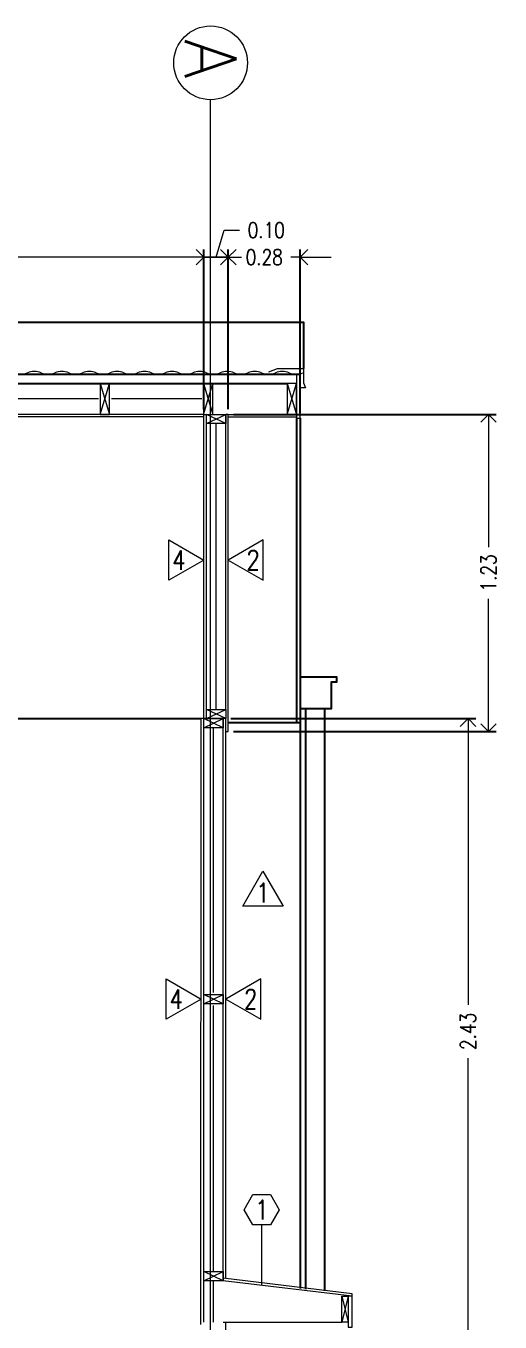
# Model space of a CAD drawing. Header units: inches. Extents: x 10.8 to 60.4, y 12.2 to 79.7.
# Drawn here: x 54.8 to 56.64, y 37.58 to 42.6 of the extents above; entities that cross this region are included whole.
import ezdxf
from ezdxf.enums import TextEntityAlignment as Align

# ---------------------------------------------------------------- set-up
doc = ezdxf.new("R2010")
doc.units = ezdxf.units.IN
doc.header["$MEASUREMENT"] = 0
doc.layers.get('DEFPOINTS').update_dxf_attribs({"color": 210})
for name, color, linetype, lineweight in [('A-ANNO-DIMS', 3, 'Continuous', 18), ('A-ANNO-SYMB', 3, 'Continuous', 18), ('A-ANNO-TEXT', 3, 'Continuous', 18), ('A-DETL-MBND', 3, 'Continuous', 18), ('A-ELEV-MBE2', 4, 'Continuous', 25), ('A-WALL-PATT', 8, 'Continuous', 18), ('A-WALL-STUD', 3, 'Continuous', 18)]:
    doc.layers.add(name, color=color, linetype=linetype, lineweight=lineweight)
doc.styles.add('E-ROMANS', font='romans.shx', dxfattribs={"width": 0.8})
doc.dimstyles.new('E-0050_ARW_12', dxfattribs={"dimscale": 0.001, "dimtxt": 60, "dimasz": 60, "dimexe": 30, "dimexo": 20, "dimgap": 30, "dimtad": 0, "dimzin": 0, "dimdsep": 46, "dimtxsty": 'E-ROMANS', "dimblk": 'OPEN90', "dimcen": 30, "dimclrd": 256, "dimclre": 256, "dimclrt": 256, "dimadec": 0, "dimazin": 0, "dimtfac": 1, "dimtmove": 1, "dimatfit": 3, "dimldrblk": 'OPEN90', "dimfxl": 1, "dimtfill": 1, "dimtolj": 1, "dimtzin": 0, "dimlwd": -1, "dimarcsym": 0})

# ---------------------------------------------------------------- blocks, each defined once
blk = doc.blocks.new('_Open90')
at = {"color": 0, "linetype": 'ByBlock', "lineweight": -2}
for p, q in [((0, 0), (-1, 0)), ((-0.5, 0.5), (0, 0)), ((0, 0), (-0.5, -0.5))]:
    blk.add_line(p, q, dxfattribs=at)
blk = doc.blocks.new('*D1254')
at = {"layer": 'A-ANNO-DIMS', "lineweight": -2, "transparency": 16777216}
for p, q in [((55.5956, 39.9165), (56.5452, 39.9165)), ((55.5956, 37.4905), (56.5452, 37.4905))]:
    blk.add_line(p, q, dxfattribs=at)
at = {"layer": 'A-ANNO-DIMS', "transparency": 16777216}
for p, q in [((56.5152, 39.8565), (56.5152, 38.8066)), ((56.5152, 37.5505), (56.5152, 38.6003))]:
    blk.add_line(p, q, dxfattribs=at)
at = {"layer": 'DEFPOINTS', "color": 0, "transparency": 16777216}
for p in [(55.5756, 39.9165), (56.5152, 39.9165), (55.5756, 37.4905)]:
    blk.add_point(p, dxfattribs=at)
at = {"layer": 'A-ANNO-DIMS', "transparency": 16777216, "xscale": 0.06, "yscale": 0.06, "zscale": 0.06}
for p, rotation in [((56.5152, 39.9165), 90), ((56.5152, 37.4905), 270)]:
    blk.add_blockref('_Open90', p, dxfattribs=dict(at, rotation=rotation))
at = {"layer": 'A-ANNO-DIMS', "transparency": 16777216, "insert": (56.5152, 38.7035), "char_height": 0.06, "attachment_point": 5, "rotation": 90, "style": 'E-ROMANS', "bg_fill": 3, "box_fill_scale": 1.25, "bg_fill_color": 256, "bg_fill_true_color": 13158600, "bg_fill_transparency": 0}
blk.add_mtext('\\A1;2.43', dxfattribs=at)
blk = doc.blocks.new('*D1328')
at = {"layer": 'A-ANNO-DIMS', "lineweight": -2, "transparency": 16777216}
for p, q in [((55.6056, 41.0964), (56.6243, 41.0964)), ((55.6056, 39.8665), (56.6243, 39.8665))]:
    blk.add_line(p, q, dxfattribs=at)
at = {"layer": 'A-ANNO-DIMS', "transparency": 16777216}
for p, q in [((56.5943, 41.0364), (56.5943, 40.5811)), ((56.5943, 39.9265), (56.5943, 40.3817))]:
    blk.add_line(p, q, dxfattribs=at)
at = {"layer": 'DEFPOINTS', "color": 0, "transparency": 16777216}
for p in [(55.5856, 41.0964), (56.5943, 41.0964), (55.5856, 39.8665)]:
    blk.add_point(p, dxfattribs=at)
at = {"layer": 'A-ANNO-DIMS', "transparency": 16777216, "xscale": 0.06, "yscale": 0.06, "zscale": 0.06}
for p, rotation in [((56.5943, 41.0964), 90), ((56.5943, 39.8665), 270)]:
    blk.add_blockref('_Open90', p, dxfattribs=dict(at, rotation=rotation))
at = {"layer": 'A-ANNO-DIMS', "transparency": 16777216, "insert": (56.5943, 40.4814), "char_height": 0.06, "attachment_point": 5, "rotation": 90, "style": 'E-ROMANS', "bg_fill": 3, "box_fill_scale": 1.25, "bg_fill_color": 256, "bg_fill_true_color": 13158600, "bg_fill_transparency": 0}
blk.add_mtext('\\A1;1.23', dxfattribs=at)
blk = doc.blocks.new('*D1338')
at = {"layer": 'A-ANNO-DIMS', "lineweight": -2, "transparency": 16777216}
for p, q in [((52.1286, 41.1164), (52.1286, 41.7361)), ((55.4906, 41.1164), (55.4906, 41.7361))]:
    blk.add_line(p, q, dxfattribs=at)
at = {"layer": 'A-ANNO-DIMS', "transparency": 16777216}
for p, q in [((52.1886, 41.7061), (53.7065, 41.7061)), ((55.4306, 41.7061), (53.9128, 41.7061))]:
    blk.add_line(p, q, dxfattribs=at)
at = {"layer": 'DEFPOINTS', "color": 0, "transparency": 16777216}
for p in [(55.4906, 41.7061), (52.1286, 41.0964), (55.4906, 41.0964)]:
    blk.add_point(p, dxfattribs=at)
at = {"layer": 'A-ANNO-DIMS', "transparency": 16777216, "xscale": 0.06, "yscale": 0.06, "zscale": 0.06, "rotation": 180}
blk.add_blockref('_Open90', (52.1286, 41.7061), dxfattribs=at)
at = {"layer": 'A-ANNO-DIMS', "transparency": 16777216, "xscale": 0.06, "yscale": 0.06, "zscale": 0.06}
blk.add_blockref('_Open90', (55.4906, 41.7061), dxfattribs=at)
at = {"layer": 'A-ANNO-DIMS', "transparency": 16777216, "insert": (53.8096, 41.7061), "char_height": 0.06, "attachment_point": 5, "style": 'E-ROMANS', "bg_fill": 3, "box_fill_scale": 1.25, "bg_fill_color": 256, "bg_fill_true_color": 13158600, "bg_fill_transparency": 0}
blk.add_mtext('\\A1;3.36', dxfattribs=at)
blk = doc.blocks.new('*D1339')
at = {"layer": 'A-ANNO-DIMS', "transparency": 16777216}
for p, q in [((55.5381, 41.7061), (55.5696, 41.8111)), ((55.5696, 41.8111), (55.6296, 41.8111)), ((55.4306, 41.7061), (55.3706, 41.7061)), ((55.4906, 41.7061), (55.5856, 41.7061)), ((55.4906, 41.7061), (55.5856, 41.7061)), ((55.6456, 41.7061), (55.7056, 41.7061))]:
    blk.add_line(p, q, dxfattribs=at)
at = {"layer": 'A-ANNO-DIMS', "lineweight": -2, "transparency": 16777216}
for p, q in [((55.4906, 41.1164), (55.4906, 41.7361)), ((55.5856, 41.1164), (55.5856, 41.7361))]:
    blk.add_line(p, q, dxfattribs=at)
at = {"layer": 'DEFPOINTS', "color": 0, "transparency": 16777216}
for p in [(55.5856, 41.7061), (55.4906, 41.0964), (55.5856, 41.0964)]:
    blk.add_point(p, dxfattribs=at)
at = {"layer": 'A-ANNO-DIMS', "transparency": 16777216, "xscale": 0.06, "yscale": 0.06, "zscale": 0.06}
blk.add_blockref('_Open90', (55.4906, 41.7061), dxfattribs=at)
at = {"layer": 'A-ANNO-DIMS', "transparency": 16777216, "xscale": 0.06, "yscale": 0.06, "zscale": 0.06, "rotation": 180}
blk.add_blockref('_Open90', (55.5856, 41.7061), dxfattribs=at)
at = {"layer": 'A-ANNO-DIMS', "transparency": 16777216, "insert": (55.7328, 41.8111), "char_height": 0.06, "attachment_point": 5, "style": 'E-ROMANS', "bg_fill": 3, "box_fill_scale": 1.25, "bg_fill_color": 256, "bg_fill_true_color": 13158600, "bg_fill_transparency": 0}
blk.add_mtext('\\A1;0.10', dxfattribs=at)
blk = doc.blocks.new('*D1340')
at = {"layer": 'A-ANNO-DIMS', "lineweight": -2, "transparency": 16777216}
for p, q in [((55.5856, 41.1164), (55.5856, 41.7361)), ((55.8646, 41.1014), (55.8646, 41.7361))]:
    blk.add_line(p, q, dxfattribs=at)
at = {"layer": 'A-ANNO-DIMS', "transparency": 16777216}
for p, q in [((55.5256, 41.7061), (55.4656, 41.7061)), ((55.5856, 41.7061), (55.622, 41.7061)), ((55.8646, 41.7061), (55.8283, 41.7061)), ((55.9246, 41.7061), (55.9846, 41.7061))]:
    blk.add_line(p, q, dxfattribs=at)
at = {"layer": 'DEFPOINTS', "color": 0, "transparency": 16777216}
for p in [(55.8646, 41.7061), (55.5856, 41.0964), (55.8646, 41.0814)]:
    blk.add_point(p, dxfattribs=at)
at = {"layer": 'A-ANNO-DIMS', "transparency": 16777216, "xscale": 0.06, "yscale": 0.06, "zscale": 0.06}
blk.add_blockref('_Open90', (55.5856, 41.7061), dxfattribs=at)
at = {"layer": 'A-ANNO-DIMS', "transparency": 16777216, "xscale": 0.06, "yscale": 0.06, "zscale": 0.06, "rotation": 180}
blk.add_blockref('_Open90', (55.8646, 41.7061), dxfattribs=at)
at = {"layer": 'A-ANNO-DIMS', "transparency": 16777216, "insert": (55.7251, 41.7061), "char_height": 0.06, "attachment_point": 5, "style": 'E-ROMANS', "bg_fill": 3, "box_fill_scale": 1.25, "bg_fill_color": 256, "bg_fill_true_color": 13158600, "bg_fill_transparency": 0}
blk.add_mtext('\\A1;0.28', dxfattribs=at)

msp = doc.modelspace()

# ---------------------------------------------------------------- linework, layer by layer
at = {"layer": 'A-ANNO-SYMB'}
msp.add_line((55.5171, 33.707), (55.5171, 42.3167), dxfattribs=at)
msp.add_lwpolyline([(55.7424, 41.2618), (55.7424, 41.2618), (55.7771, 41.2742), (55.8771, 41.2742), (55.8771, 41.2192), (55.8846, 41.1992), (55.8671, 41.1992)], dxfattribs=at)
msp.add_circle((55.5171, 42.4598), 0.143, dxfattribs=at)
for centre, start, end in [((54.78, 41.3256), 248.5813, 291.4187), ((54.8335, 41.1894), 68.5813, 111.4187), ((54.8869, 41.3256), 248.5813, 291.4187), ((54.9403, 41.1894), 68.5813, 111.4187), ((54.9937, 41.3256), 248.5813, 291.4187), ((55.0472, 41.1894), 68.5813, 111.4187), ((55.1006, 41.3256), 248.5813, 291.4187), ((55.154, 41.1894), 68.5813, 111.4187), ((55.2074, 41.3256), 248.5813, 291.4187), ((55.2609, 41.1894), 68.5813, 111.4187), ((55.3143, 41.3256), 248.5813, 291.4187), ((55.3677, 41.1894), 68.5813, 111.4187), ((55.4211, 41.3256), 248.5813, 291.4187), ((55.4746, 41.1894), 68.5813, 111.4187), ((55.528, 41.3256), 248.5813, 291.4187), ((55.5814, 41.1894), 68.5813, 111.4187), ((55.6348, 41.3256), 248.5813, 291.4187), ((55.6882, 41.1894), 68.5813, 111.4187), ((55.7417, 41.3256), 248.5813, 291.4187), ((55.7951, 41.1894), 68.5813, 111.4187), ((55.8485, 41.3256), 248.5813, 291.4187)]:
    msp.add_arc(centre, 0.0731, start, end, dxfattribs=at)
at = {"layer": 'A-ANNO-TEXT'}
for points in [[(55.4906, 40.5314), (55.3547, 40.453), (55.3547, 40.6099)], [(55.5856, 40.5314), (55.7215, 40.453), (55.7215, 40.6099)], [(55.4806, 38.829), (55.3447, 38.7505), (55.3447, 38.9074)]]:
    msp.add_lwpolyline(points, close=True, dxfattribs=at)
at = {"layer": 'A-DETL-MBND'}
for p, q in [((55.4906, 41.0964), (52.1186, 41.0964)), ((55.4906, 41.0864), (52.1286, 41.0864)), ((55.5856, 41.0964), (55.8136, 41.0964)), ((55.5856, 41.0864), (55.8496, 41.0864)), ((55.4796, 37.5665), (55.4806, 39.9165)), ((55.4906, 37.5765), (55.4906, 39.9165)), ((55.5756, 37.7448), (55.5756, 39.9165)), ((55.5756, 37.4905), (55.5756, 37.5765))]:
    msp.add_line(p, q, dxfattribs=at)
for points in [[(55.5006, 39.9165), (55.4906, 39.9165), (55.4906, 41.0964)], [(55.5006, 39.9525), (55.5006, 41.0964)], [(55.5756, 39.9525), (55.5756, 41.0964)], [(55.5856, 41.0964), (55.5756, 41.0964)], [(55.4906, 39.9165), (55.4806, 39.9165)], [(55.5656, 37.7365), (55.5656, 39.9165)]]:
    msp.add_lwpolyline(points, dxfattribs=at)
at = {"layer": 'A-ELEV-MBE2'}
msp.add_line((52.1286, 39.9165), (55.4806, 39.9165), dxfattribs=at)
for points in [[(48.2826, 41.2524), (55.8646, 41.2524)], [(48.2826, 41.2164), (55.8136, 41.2164)], [(55.8646, 40.0782), (56.0046, 40.0782), (56.0046, 40.0582), (55.9846, 40.0582), (55.9846, 39.9545), (55.8646, 39.9545)]]:
    msp.add_lwpolyline(points, dxfattribs=at)
at = {"layer": 'A-WALL-PATT', "ltscale": 0.15}
for p, q in [((55.0826, 41.1564), (54.7326, 41.1564)), ((55.4826, 41.1564), (55.1326, 41.1564))]:
    msp.add_line(p, q, dxfattribs=at)
at = {"layer": 'A-WALL-PATT', "ltscale": 0.1}
for p, q in [((55.5381, 39.9525), (55.5381, 41.0604)), ((55.5281, 38.854), (55.5281, 39.8805)), ((55.5281, 37.7725), (55.5281, 38.804)), ((55.5281, 37.5765), (55.5281, 37.7365))]:
    msp.add_line(p, q, dxfattribs=at)
at = {"layer": 'A-WALL-STUD'}
msp.add_lwpolyline([(55.8496, 41.2524), (55.8496, 41.0964), (55.8496, 41.0814), (55.8646, 41.0814), (55.8646, 41.2524), (55.8496, 41.2524)], dxfattribs=at)

# ---------------------------------------------------------------- texts
at = {"layer": 'A-ANNO-TEXT', "char_height": 0.075, "attachment_point": 5, "style": 'E-ROMANS'}
for s, insert, rotation in [('\\pi-0.45,l0.45,t0.45;4', (55.3937, 40.5314), 359.9995), ('\\pi-0.45,l0.45,t0.45;2', (55.6825, 40.5314), 0.0005), ('\\pi-0.45,l0.45,t0.45;4', (55.3837, 38.829), 359.9995)]:
    msp.add_mtext(s, dxfattribs=dict(at, insert=insert, rotation=rotation))
at = {"layer": 'A-ANNO-TEXT', "style": 'E-ROMANS'}
msp.add_attdef('A', text='0.00', height=0.2, rotation=270, dxfattribs=at).set_placement((55.5171, 42.4756), align=Align.MIDDLE_CENTER)

# ---------------------------------------------------------------- next in the draw order: dimensions: what is measured, and where the dimension line sits
at = {"layer": 'A-ANNO-DIMS'}
dim = msp.add_linear_dim(base=(55.4906, 41.7061), p1=(52.1286, 41.0964), p2=(55.4906, 41.0964), dimstyle='E-0050_ARW_12', dxfattribs=at)
dim.commit()
dim.dimension.update_dxf_attribs({"geometry": '*D1338', "text_midpoint": (53.8096, 41.7061)})
dim = msp.add_linear_dim(base=(56.5152, 39.9165), p1=(55.5756, 37.4905), p2=(55.5756, 39.9165), angle=270, dimstyle='E-0050_ARW_12', dxfattribs=at)
dim.commit()
dim.dimension.update_dxf_attribs({"geometry": '*D1254', "text_midpoint": (56.5152, 38.7035)})

# ---------------------------------------------------------------- next in the draw order: linework, layer by layer
at = {"layer": 'A-ANNO-TEXT'}
msp.add_line((55.7151, 37.7215), (55.7151, 37.954), dxfattribs=at)
for points in [[(55.7202, 39.3248), (55.7987, 39.1889), (55.6418, 39.1889)], [(55.5756, 38.829), (55.7115, 38.7505), (55.7115, 38.9074)], [(55.6814, 37.954), (55.6478, 38.0123), (55.6814, 38.0706), (55.7488, 38.0706), (55.7824, 38.0123), (55.7488, 37.954)]]:
    msp.add_lwpolyline(points, close=True, dxfattribs=at)
at = {"layer": 'A-DETL-MBND'}
for p, q in [((56.0656, 37.6865), (55.5656, 37.7465)), ((56.0656, 37.6765), (55.5656, 37.7365)), ((56.0656, 37.6765), (56.0656, 37.6865)), ((55.5656, 37.5765), (56.0256, 37.5765))]:
    msp.add_line(p, q, dxfattribs=at)
msp.add_lwpolyline([(55.5756, 39.8665), (55.5856, 39.8665), (55.5856, 41.0964)], dxfattribs=at)
at = {"layer": 'A-ELEV-MBE2'}
for q in [(55.5856, 39.8997), (55.8646, 37.7066)]:
    msp.add_line((55.8646, 39.8997), q, dxfattribs=at)
for points in [[(55.8496, 41.0814), (55.8496, 39.8997)], [(55.8646, 41.0814), (55.8646, 39.8997)], [(55.8846, 39.9545), (55.8846, 37.7046)], [(55.9596, 37.6971), (55.9596, 39.9545)]]:
    msp.add_lwpolyline(points, dxfattribs=at)
at = {"layer": 'A-WALL-STUD'}
for p, q in [((55.5656, 38.811), (55.4906, 38.847)), ((55.4906, 38.811), (55.5656, 38.847)), ((55.5656, 37.7365), (55.4906, 37.7725)), ((55.4906, 37.7365), (55.5656, 37.7725)), ((56.0506, 37.6765), (56.0256, 37.5765)), ((56.0256, 37.6765), (56.0506, 37.5765))]:
    msp.add_line(p, q, dxfattribs=at)
for points in [[(55.1256, 41.2164), (55.0896, 41.2164), (55.0896, 41.0964), (55.1256, 41.0964)], [(55.5656, 38.811), (55.4906, 38.811), (55.4906, 38.847), (55.5656, 38.847)], [(55.5656, 37.7365), (55.4906, 37.7365), (55.4906, 37.7725), (55.5656, 37.7725)], [(56.0506, 37.6765), (56.0506, 37.5765), (56.0256, 37.5765), (56.0256, 37.6765)], [(56.0506, 37.6765), (56.0506, 37.5765), (56.0506, 37.5565), (56.0656, 37.5565), (56.0656, 37.6765)]]:
    msp.add_lwpolyline(points, close=True, dxfattribs=at)
for points in [[(55.0896, 41.2164), (55.1256, 41.0964)], [(55.0896, 41.0964), (55.1256, 41.2164)]]:
    msp.add_lwpolyline(points, dxfattribs=at)

# ---------------------------------------------------------------- next in the draw order: texts
at = {"layer": 'A-ANNO-TEXT', "char_height": 0.075, "attachment_point": 5, "style": 'E-ROMANS'}
for s, insert, rotation in [('\\pi-0.45,l0.45,t0.45;1', (55.7202, 39.2415), 359.9995), ('\\pi-0.45,l0.45,t0.45;2', (55.6725, 38.829), 0.0005), ('\\pi-0.45,l0.45,t0.45;1', (55.7151, 38.0123), 359.9995)]:
    msp.add_mtext(s, dxfattribs=dict(at, insert=insert, rotation=rotation))

# ---------------------------------------------------------------- next in the draw order: dimensions: what is measured, and where the dimension line sits
at = {"layer": 'A-ANNO-DIMS'}
dim = msp.add_linear_dim(base=(56.5943, 41.0964), p1=(55.5856, 39.8665), p2=(55.5856, 41.0964), angle=90, dimstyle='E-0050_ARW_12', dxfattribs=at)
dim.commit()
dim.dimension.update_dxf_attribs({"geometry": '*D1328', "text_midpoint": (56.5943, 40.4814)})

# ---------------------------------------------------------------- next in the draw order: linework, layer by layer
at = {"layer": 'A-WALL-STUD'}
for p, q in [((55.5656, 39.8805), (55.4906, 39.9165)), ((55.4906, 39.8805), (55.5656, 39.9165)), ((55.5756, 39.9165), (55.5006, 39.9525)), ((55.5006, 39.9165), (55.5756, 39.9525))]:
    msp.add_line(p, q, dxfattribs=at)
for points in [[(55.5656, 39.8805), (55.4906, 39.8805), (55.4906, 39.9165), (55.5656, 39.9165)], [(55.5756, 39.9165), (55.5006, 39.9165), (55.5006, 39.9525), (55.5756, 39.9525)]]:
    msp.add_lwpolyline(points, close=True, dxfattribs=at)

# ---------------------------------------------------------------- next in the draw order: dimensions: what is measured, and where the dimension line sits
at = {"layer": 'A-ANNO-DIMS'}
dim = msp.add_linear_dim(base=(55.5856087123, 41.7060843205), p1=(55.4906087123, 41.0964091338), p2=(55.5856087123, 41.0964091338), dimstyle='E-0050_ARW_12', dxfattribs=at)
dim.commit()
dim.dimension.update_dxf_attribs({"geometry": '*D1339', "text_midpoint": (55.6596087123, 41.8110843205)})

# ---------------------------------------------------------------- next in the draw order: dimensions: what is measured, and where the dimension line sits
dim = msp.add_linear_dim(base=(55.8646, 41.7061), p1=(55.5856, 41.0964), p2=(55.8646, 41.0814), dimstyle='E-0050_ARW_12', dxfattribs=at)
dim.commit()
dim.dimension.update_dxf_attribs({"geometry": '*D1340', "text_midpoint": (55.7251, 41.7061)})

# ---------------------------------------------------------------- next in the draw order: linework, layer by layer
at = {"layer": 'A-ELEV-MBE2'}
msp.add_lwpolyline([(48.2551, 41.2742), (48.2551, 41.4534), (55.8771, 41.4534), (55.8771, 41.2742)], dxfattribs=at)
at = {"layer": 'A-WALL-STUD'}
for p, q in [((55.5756, 41.0604), (55.5006, 41.0964)), ((55.5006, 41.0604), (55.5756, 41.0964))]:
    msp.add_line(p, q, dxfattribs=at)
for points in [[(55.5256, 41.2164), (55.4896, 41.2164), (55.4896, 41.0964), (55.5256, 41.0964)], [(55.8496, 41.2164), (55.8136, 41.2164), (55.8136, 41.0964), (55.8496, 41.0964)], [(55.5756, 41.0604), (55.5006, 41.0604), (55.5006, 41.0964), (55.5756, 41.0964)]]:
    msp.add_lwpolyline(points, close=True, dxfattribs=at)
for points in [[(55.4896, 41.2164), (55.5256, 41.0964)], [(55.4896, 41.0964), (55.5256, 41.2164)], [(55.8136, 41.2164), (55.8496, 41.0964)], [(55.8136, 41.0964), (55.8496, 41.2164)]]:
    msp.add_lwpolyline(points, dxfattribs=at)

doc.saveas('drawing.dxf')
